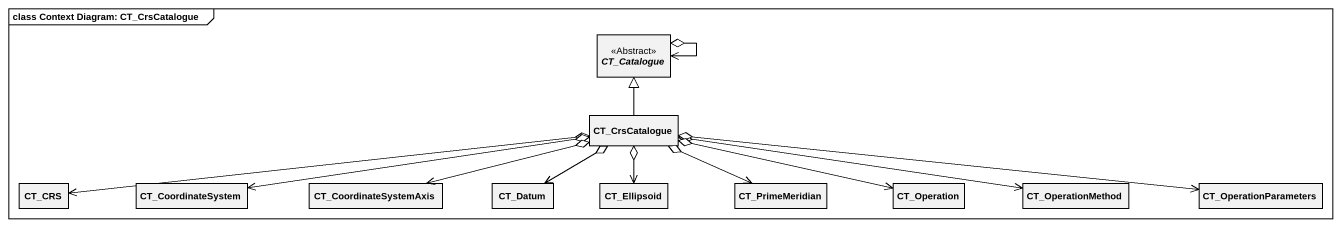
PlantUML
@startuml
mainframe class Context Diagram: CT_CrsCatalogue
hide circle
hide empty members
abstract class CT_Catalogue <<Abstract>>
class CT_CrsCatalogue
class CT_CRS
class CT_CoordinateSystem
class CT_CoordinateSystemAxis
class CT_Datum
class CT_Ellipsoid
class CT_PrimeMeridian
class CT_Operation
class CT_OperationMethod
class CT_OperationParameters
CT_Catalogue <--o CT_Catalogue
CT_CrsCatalogue -up-|> CT_Catalogue
CT_CrsCatalogue o-left-> CT_CRS
CT_CrsCatalogue o-left-> CT_CoordinateSystem
CT_CrsCatalogue o-left-> CT_CoordinateSystemAxis
CT_CrsCatalogue o-left-> CT_Datum
CT_CrsCatalogue o--> CT_Ellipsoid
CT_CrsCatalogue o-right-> CT_PrimeMeridian
CT_CrsCatalogue o-right-> CT_Operation
CT_CrsCatalogue o-right-> CT_OperationMethod
CT_CrsCatalogue o-right-> CT_OperationParameters
@enduml
